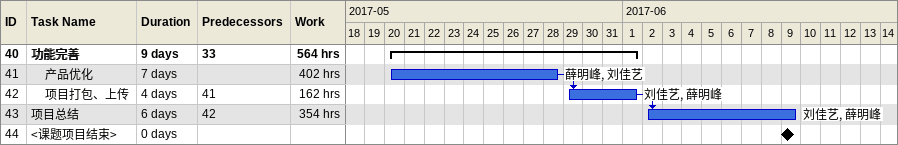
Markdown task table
| ID | Level | Task | Duration | Start | Finish | Predecessors | Resources | Work (h) |
|---|---|---|---|---|---|---|---|---|
| 40 | 1 | **功能完善** | 9d | 2017-05-20 | 2017-06-01 | 33 |  | 564 |
| 41 | 2 | 产品优化 | 7d | 2017-05-20 | 2017-05-28 |  | 薛明峰, 刘佳艺 | 402 |
| 42 | 2 | 项目打包、上传 | 4d | 2017-05-29 | 2017-06-01 | 41 | 刘佳艺, 薛明峰 | 162 |
| 43 | 1 | 项目总结 | 6d | 2017-06-02 | 2017-06-09 | 42 | 刘佳艺, 薛明峰 | 354 |
| 44 | 1 | <课题项目结束> | 0d | 2017-06-09 | 2017-06-09 |  |  |  |
